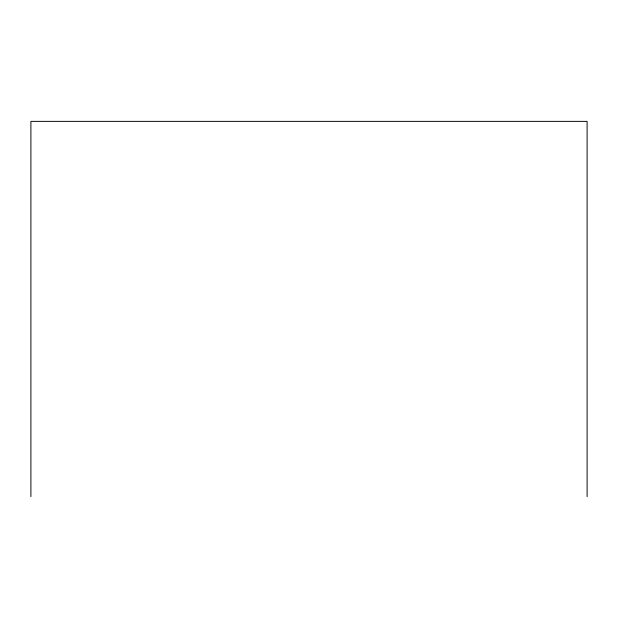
<?xml version="1.0" encoding="UTF-8"?>
<svg xmlns="http://www.w3.org/2000/svg" width="618" height="618" viewBox="0 0 618 618"><rect width="100%" height="100%" fill="white"/><g stroke="black" fill="none" stroke-linecap="round" stroke-linejoin="round"><path stroke-width="0.93" d="M587.1 496.625L587.1 121.375L30.9 121.375L30.9 496.625"/></g></svg>
